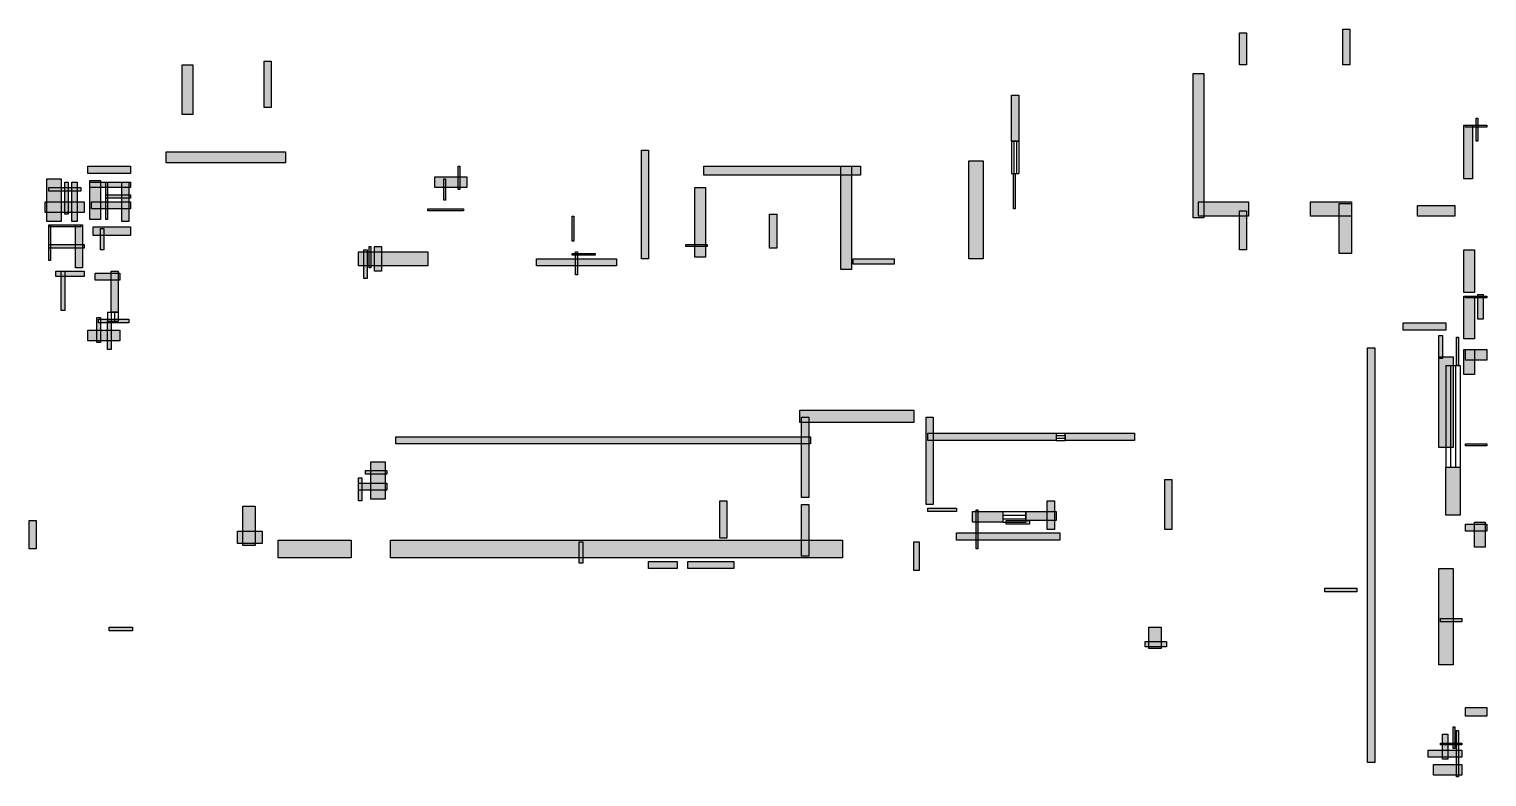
# Model space of a CAD drawing. Header units: millimetres. Extents: x 352 to 7577, y 220 to 7524.
# Drawn here: x 370 to 7577, y 220 to 3916 of the extents above; entities that cross this region are included whole.
import ezdxf

# ---------------------------------------------------------------- set-up
doc = ezdxf.new("R2010")
doc.units = ezdxf.units.MM
doc.layers.add('WALL', color=7, linetype='Continuous')
doc.layers.add('WINDOW', color=5, linetype='Continuous')

msp = doc.modelspace()

# ---------------------------------------------------------------- hatches: boundary and pattern name
at = {"layer": 'WALL'}
h = msp.add_hatch(color=256, dxfattribs=at)
h.dxf.hatch_style = 1
h.paths.add_polyline_path([(6353.6, 3898.4), (6388.8, 3898.4), (6388.8, 3740), (6353.6, 3740)])
h = msp.add_hatch(color=256, dxfattribs=at)
h.dxf.hatch_style = 1
h.paths.add_polyline_path([(6864, 3916), (6899.2, 3916), (6899.2, 3740), (6864, 3740)])
h = msp.add_hatch(color=256, dxfattribs=at)
h.dxf.hatch_style = 1
h.paths.add_polyline_path([(1531.2, 3757.6), (1566.4, 3757.6), (1566.4, 3528.8), (1531.2, 3528.8)])
h = msp.add_hatch(color=256, dxfattribs=at)
h.dxf.hatch_style = 1
h.paths.add_polyline_path([(1126.4, 3740), (1179.2, 3740), (1179.2, 3493.6), (1126.4, 3493.6)])
h = msp.add_hatch(color=256, dxfattribs=at)
h.dxf.hatch_style = 1
h.paths.add_polyline_path([(6124.8, 3696), (6177.6, 3696), (6177.6, 2983.2), (6124.8, 2983.2)])
h = msp.add_hatch(color=256, dxfattribs=at)
h.dxf.hatch_style = 1
h.paths.add_polyline_path([(5227.2, 3590.4), (5262.4, 3590.4), (5262.4, 3361.6), (5227.2, 3361.6)])
h = msp.add_hatch(color=256, dxfattribs=at)
h.dxf.hatch_style = 1
h.paths.add_polyline_path([(7524, 3476), (7532.8, 3476), (7532.8, 3361.6), (7524, 3361.6)])
h = msp.add_hatch(color=256, dxfattribs=at)
h.dxf.hatch_style = 1
h.paths.add_polyline_path([(7462.4, 3440.8), (7506.4, 3440.8), (7506.4, 3176.8), (7462.4, 3176.8)])
h = msp.add_hatch(color=256, dxfattribs=at)
h.dxf.hatch_style = 1
h.paths.add_polyline_path([(7471.2, 3440.8), (7576.8, 3440.8), (7576.8, 3432), (7471.2, 3432)])
h = msp.add_hatch(color=256, dxfattribs=at)
h.dxf.hatch_style = 1
h.paths.add_polyline_path([(3396.8, 3317.6), (3432, 3317.6), (3432, 2780.8), (3396.8, 2780.8)])
h = msp.add_hatch(color=256, dxfattribs=at)
h.dxf.hatch_style = 1
h.paths.add_polyline_path([(1047.2, 3308.8), (1636.8, 3308.8), (1636.8, 3256), (1047.2, 3256)])
h = msp.add_hatch(color=256, dxfattribs=at)
h.dxf.hatch_style = 1
h.paths.add_polyline_path([(5016, 3264.8), (5086.4, 3264.8), (5086.4, 2780.8), (5016, 2780.8)])
h = msp.add_hatch(color=256, dxfattribs=at)
h.dxf.hatch_style = 1
h.paths.add_polyline_path([(457.6, 3176.8), (528, 3176.8), (528, 2965.6), (457.6, 2965.6)])
h = msp.add_hatch(color=256, dxfattribs=at)
h.dxf.hatch_style = 1
h.paths.add_polyline_path([(660, 3238.4), (871.2, 3238.4), (871.2, 3203.2), (660, 3203.2)])
h = msp.add_hatch(color=256, dxfattribs=at)
h.dxf.hatch_style = 1
h.paths.add_polyline_path([(2376, 3185.6), (2534.4, 3185.6), (2534.4, 3132.8), (2376, 3132.8)])
h = msp.add_hatch(color=256, dxfattribs=at)
h.dxf.hatch_style = 1
h.paths.add_polyline_path([(2420, 3176.8), (2428.8, 3176.8), (2428.8, 3071.2), (2420, 3071.2)])
h = msp.add_hatch(color=256, dxfattribs=at)
h.dxf.hatch_style = 1
h.paths.add_polyline_path([(2490.4, 3238.4), (2499.2, 3238.4), (2499.2, 3124), (2490.4, 3124)])
h = msp.add_hatch(color=256, dxfattribs=at)
h.dxf.hatch_style = 1
h.paths.add_polyline_path([(3704.8, 3238.4), (4479.2, 3238.4), (4479.2, 3194.4), (3704.8, 3194.4)])
h = msp.add_hatch(color=256, dxfattribs=at)
h.dxf.hatch_style = 1
h.paths.add_polyline_path([(4382.4, 3238.4), (4435.2, 3238.4), (4435.2, 2728), (4382.4, 2728)])
h = msp.add_hatch(color=256, dxfattribs=at)
h.dxf.hatch_style = 1
h.paths.add_polyline_path([(5236, 3203.2), (5244.8, 3203.2), (5244.8, 3027.2), (5236, 3027.2)])
h = msp.add_hatch(color=256, dxfattribs=at)
h.dxf.hatch_style = 1
h.paths.add_polyline_path([(466.4, 3132.8), (624.8, 3132.8), (624.8, 3115.2), (466.4, 3115.2)])
h = msp.add_hatch(color=256, dxfattribs=at)
h.dxf.hatch_style = 1
h.paths.add_polyline_path([(545.6, 3159.2), (563.2, 3159.2), (563.2, 3000.8), (545.6, 3000.8)])
h = msp.add_hatch(color=256, dxfattribs=at)
h.dxf.hatch_style = 1
h.paths.add_polyline_path([(580.8, 3159.2), (607.2, 3159.2), (607.2, 2965.6), (580.8, 2965.6)])
h = msp.add_hatch(color=256, dxfattribs=at)
h.dxf.hatch_style = 1
h.paths.add_polyline_path([(668.8, 3168), (721.6, 3168), (721.6, 2974.4), (668.8, 2974.4)])
h = msp.add_hatch(color=256, dxfattribs=at)
h.dxf.hatch_style = 1
h.paths.add_polyline_path([(668.8, 3159.2), (871.2, 3159.2), (871.2, 3132.8), (668.8, 3132.8)])
h = msp.add_hatch(color=256, dxfattribs=at)
h.dxf.hatch_style = 1
h.paths.add_polyline_path([(748, 3159.2), (756.8, 3159.2), (756.8, 2974.4), (748, 2974.4)])
h = msp.add_hatch(color=256, dxfattribs=at)
h.dxf.hatch_style = 1
h.paths.add_polyline_path([(827.2, 3159.2), (862.4, 3159.2), (862.4, 2965.6), (827.2, 2965.6)])
h = msp.add_hatch(color=256, dxfattribs=at)
h.dxf.hatch_style = 1
h.paths.add_polyline_path([(3660.8, 3132.8), (3713.6, 3132.8), (3713.6, 2789.6), (3660.8, 2789.6)])
h = msp.add_hatch(color=256, dxfattribs=at)
h.dxf.hatch_style = 1
h.paths.add_polyline_path([(448.8, 3062.4), (642.4, 3062.4), (642.4, 3009.6), (448.8, 3009.6)])
h = msp.add_hatch(color=256, dxfattribs=at)
h.dxf.hatch_style = 1
h.paths.add_polyline_path([(677.6, 3062.4), (871.2, 3062.4), (871.2, 3027.2), (677.6, 3027.2)])
h = msp.add_hatch(color=256, dxfattribs=at)
h.dxf.hatch_style = 1
h.paths.add_polyline_path([(748, 3097.6), (871.2, 3097.6), (871.2, 3080), (748, 3080)])
h = msp.add_hatch(color=256, dxfattribs=at)
h.dxf.hatch_style = 1
h.paths.add_polyline_path([(2340.8, 3027.2), (2516.8, 3027.2), (2516.8, 3018.4), (2340.8, 3018.4)])
h = msp.add_hatch(color=256, dxfattribs=at)
h.dxf.hatch_style = 1
h.paths.add_polyline_path([(6151.2, 3062.4), (6397.6, 3062.4), (6397.6, 2992), (6151.2, 2992)])
h = msp.add_hatch(color=256, dxfattribs=at)
h.dxf.hatch_style = 1
h.paths.add_polyline_path([(6705.6, 3062.4), (6908, 3062.4), (6908, 2992), (6705.6, 2992)])
h = msp.add_hatch(color=256, dxfattribs=at)
h.dxf.hatch_style = 1
h.paths.add_polyline_path([(6846.4, 3053.6), (6908, 3053.6), (6908, 2807.2), (6846.4, 2807.2)])
h = msp.add_hatch(color=256, dxfattribs=at)
h.dxf.hatch_style = 1
h.paths.add_polyline_path([(7233.6, 3044.8), (7418.4, 3044.8), (7418.4, 2992), (7233.6, 2992)])
h = msp.add_hatch(color=256, dxfattribs=at)
h.dxf.hatch_style = 1
h.paths.add_polyline_path([(3053.6, 2992), (3062.4, 2992), (3062.4, 2868.8), (3053.6, 2868.8)])
h = msp.add_hatch(color=256, dxfattribs=at)
h.dxf.hatch_style = 1
h.paths.add_polyline_path([(4030.4, 3000.8), (4065.6, 3000.8), (4065.6, 2833.6), (4030.4, 2833.6)])
h = msp.add_hatch(color=256, dxfattribs=at)
h.dxf.hatch_style = 1
h.paths.add_polyline_path([(6353.6, 3018.4), (6388.8, 3018.4), (6388.8, 2824.8), (6353.6, 2824.8)])
h = msp.add_hatch(color=256, dxfattribs=at)
h.dxf.hatch_style = 1
h.paths.add_polyline_path([(466.4, 2948), (624.8, 2948), (624.8, 2939.2), (466.4, 2939.2)])
h = msp.add_hatch(color=256, dxfattribs=at)
h.dxf.hatch_style = 1
h.paths.add_polyline_path([(466.4, 2948), (475.2, 2948), (475.2, 2772), (466.4, 2772)])
h = msp.add_hatch(color=256, dxfattribs=at)
h.dxf.hatch_style = 1
h.paths.add_polyline_path([(598.4, 2948), (633.6, 2948), (633.6, 2736.8), (598.4, 2736.8)])
h = msp.add_hatch(color=256, dxfattribs=at)
h.dxf.hatch_style = 1
h.paths.add_polyline_path([(686.4, 2939.2), (871.2, 2939.2), (871.2, 2895.2), (686.4, 2895.2)])
h = msp.add_hatch(color=256, dxfattribs=at)
h.dxf.hatch_style = 1
h.paths.add_polyline_path([(721.6, 2930.4), (739.2, 2930.4), (739.2, 2824.8), (721.6, 2824.8)])
h = msp.add_hatch(color=256, dxfattribs=at)
h.dxf.hatch_style = 1
h.paths.add_polyline_path([(466.4, 2851.2), (642.4, 2851.2), (642.4, 2833.6), (466.4, 2833.6)])
h = msp.add_hatch(color=256, dxfattribs=at)
h.dxf.hatch_style = 1
h.paths.add_polyline_path([(1997.6, 2816), (2340.8, 2816), (2340.8, 2745.6), (1997.6, 2745.6)])
h = msp.add_hatch(color=256, dxfattribs=at)
h.dxf.hatch_style = 1
h.paths.add_polyline_path([(2024, 2824.8), (2041.6, 2824.8), (2041.6, 2684), (2024, 2684)])
h = msp.add_hatch(color=256, dxfattribs=at)
h.dxf.hatch_style = 1
h.paths.add_polyline_path([(2050.4, 2842.4), (2059.2, 2842.4), (2059.2, 2736.8), (2050.4, 2736.8)])
h = msp.add_hatch(color=256, dxfattribs=at)
h.dxf.hatch_style = 1
h.paths.add_polyline_path([(2076.8, 2842.4), (2112, 2842.4), (2112, 2719.2), (2076.8, 2719.2)])
h = msp.add_hatch(color=256, dxfattribs=at)
h.dxf.hatch_style = 1
h.paths.add_polyline_path([(3071.2, 2816), (3080, 2816), (3080, 2701.6), (3071.2, 2701.6)])
h = msp.add_hatch(color=256, dxfattribs=at)
h.dxf.hatch_style = 1
h.paths.add_polyline_path([(3616.8, 2851.2), (3722.4, 2851.2), (3722.4, 2842.4), (3616.8, 2842.4)])
h = msp.add_hatch(color=256, dxfattribs=at)
h.dxf.hatch_style = 1
h.paths.add_polyline_path([(7462.4, 2824.8), (7515.2, 2824.8), (7515.2, 2613.6), (7462.4, 2613.6)])
h = msp.add_hatch(color=256, dxfattribs=at)
h.dxf.hatch_style = 1
h.paths.add_polyline_path([(2877.6, 2780.8), (3273.6, 2780.8), (3273.6, 2745.6), (2877.6, 2745.6)])
h = msp.add_hatch(color=256, dxfattribs=at)
h.dxf.hatch_style = 1
h.paths.add_polyline_path([(3053.6, 2807.2), (3168, 2807.2), (3168, 2798.4), (3053.6, 2798.4)])
h = msp.add_hatch(color=256, dxfattribs=at)
h.dxf.hatch_style = 1
h.paths.add_polyline_path([(4444, 2780.8), (4646.4, 2780.8), (4646.4, 2754.4), (4444, 2754.4)])
h = msp.add_hatch(color=256, dxfattribs=at)
h.dxf.hatch_style = 1
h.paths.add_polyline_path([(501.6, 2719.2), (642.4, 2719.2), (642.4, 2692.8), (501.6, 2692.8)])
h = msp.add_hatch(color=256, dxfattribs=at)
h.dxf.hatch_style = 1
h.paths.add_polyline_path([(528, 2719.2), (545.6, 2719.2), (545.6, 2525.6), (528, 2525.6)])
h = msp.add_hatch(color=256, dxfattribs=at)
h.dxf.hatch_style = 1
h.paths.add_polyline_path([(695.2, 2710.4), (818.4, 2710.4), (818.4, 2675.2), (695.2, 2675.2)])
h = msp.add_hatch(color=256, dxfattribs=at)
h.dxf.hatch_style = 1
h.paths.add_polyline_path([(774.4, 2719.2), (809.6, 2719.2), (809.6, 2516.8), (774.4, 2516.8)])
h = msp.add_hatch(color=256, dxfattribs=at)
h.dxf.hatch_style = 1
h.paths.add_polyline_path([(7462.4, 2596), (7515.2, 2596), (7515.2, 2384.8), (7462.4, 2384.8)])
h = msp.add_hatch(color=256, dxfattribs=at)
h.dxf.hatch_style = 1
h.paths.add_polyline_path([(7471.2, 2596), (7576.8, 2596), (7576.8, 2587.2), (7471.2, 2587.2)])
h = msp.add_hatch(color=256, dxfattribs=at)
h.dxf.hatch_style = 1
h.paths.add_polyline_path([(7532.8, 2604.8), (7559.2, 2604.8), (7559.2, 2481.6), (7532.8, 2481.6)])
h = msp.add_hatch(color=256, dxfattribs=at)
h.dxf.hatch_style = 1
h.paths.add_polyline_path([(704, 2490.4), (721.6, 2490.4), (721.6, 2367.2), (704, 2367.2)])
h = msp.add_hatch(color=256, dxfattribs=at)
h.dxf.hatch_style = 1
h.paths.add_polyline_path([(712.8, 2481.6), (862.4, 2481.6), (862.4, 2464), (712.8, 2464)])
h = msp.add_hatch(color=256, dxfattribs=at)
h.dxf.hatch_style = 1
h.paths.add_polyline_path([(756.8, 2472.8), (774.4, 2472.8), (774.4, 2332), (756.8, 2332)])
h = msp.add_hatch(color=256, dxfattribs=at)
h.dxf.hatch_style = 1
h.paths.add_polyline_path([(7163.2, 2464), (7374.4, 2464), (7374.4, 2428.8), (7163.2, 2428.8)])
h = msp.add_hatch(color=256, dxfattribs=at)
h.dxf.hatch_style = 1
h.paths.add_polyline_path([(660, 2428.8), (818.4, 2428.8), (818.4, 2376), (660, 2376)])
h = msp.add_hatch(color=256, dxfattribs=at)
h.dxf.hatch_style = 1
h.paths.add_polyline_path([(7339.2, 2402.4), (7356.8, 2402.4), (7356.8, 2288), (7339.2, 2288)])
h = msp.add_hatch(color=256, dxfattribs=at)
h.dxf.hatch_style = 1
h.paths.add_polyline_path([(7427.2, 2393.6), (7436, 2393.6), (7436, 2252.8), (7427.2, 2252.8)])
h = msp.add_hatch(color=256, dxfattribs=at)
h.dxf.hatch_style = 1
h.paths.add_polyline_path([(6987.2, 2340.8), (7022.4, 2340.8), (7022.4, 290.4), (6987.2, 290.4)])
h = msp.add_hatch(color=256, dxfattribs=at)
h.dxf.hatch_style = 1
h.paths.add_polyline_path([(7462.4, 2332), (7515.2, 2332), (7515.2, 2208.8), (7462.4, 2208.8)])
h = msp.add_hatch(color=256, dxfattribs=at)
h.dxf.hatch_style = 1
h.paths.add_polyline_path([(7471.2, 2332), (7576.8, 2332), (7576.8, 2279.2), (7471.2, 2279.2)])
h = msp.add_hatch(color=256, dxfattribs=at)
h.dxf.hatch_style = 1
h.paths.add_polyline_path([(7339.2, 2296.8), (7409.6, 2296.8), (7409.6, 1848), (7339.2, 1848)])
h = msp.add_hatch(color=256, dxfattribs=at)
h.dxf.hatch_style = 1
h.paths.add_polyline_path([(4180, 2032.8), (4743.2, 2032.8), (4743.2, 1971.2), (4180, 1971.2)])
h = msp.add_hatch(color=256, dxfattribs=at)
h.dxf.hatch_style = 1
h.paths.add_polyline_path([(4188.8, 1997.6), (4224, 1997.6), (4224, 1601.6), (4188.8, 1601.6)])
h = msp.add_hatch(color=256, dxfattribs=at)
h.dxf.hatch_style = 1
h.paths.add_polyline_path([(4804.8, 1997.6), (4840, 1997.6), (4840, 1566.4), (4804.8, 1566.4)])
h = msp.add_hatch(color=256, dxfattribs=at)
h.dxf.hatch_style = 1
h.paths.add_polyline_path([(2182.4, 1900.8), (4232.8, 1900.8), (4232.8, 1865.6), (2182.4, 1865.6)])
h = msp.add_hatch(color=256, dxfattribs=at)
h.dxf.hatch_style = 1
h.paths.add_polyline_path([(4813.6, 1918.4), (5447.2, 1918.4), (5447.2, 1883.2), (4813.6, 1883.2)])
h = msp.add_hatch(color=256, dxfattribs=at)
h.dxf.hatch_style = 1
h.paths.add_polyline_path([(5491.2, 1918.4), (5834.4, 1918.4), (5834.4, 1883.2), (5491.2, 1883.2)])
h = msp.add_hatch(color=256, dxfattribs=at)
h.dxf.hatch_style = 1
h.paths.add_polyline_path([(7471.2, 1865.6), (7576.8, 1865.6), (7576.8, 1856.8), (7471.2, 1856.8)])
h = msp.add_hatch(color=256, dxfattribs=at)
h.dxf.hatch_style = 1
h.paths.add_polyline_path([(2032.8, 1733.6), (2138.4, 1733.6), (2138.4, 1716), (2032.8, 1716)])
h = msp.add_hatch(color=256, dxfattribs=at)
h.dxf.hatch_style = 1
h.paths.add_polyline_path([(2059.2, 1777.6), (2129.6, 1777.6), (2129.6, 1592.8), (2059.2, 1592.8)])
h = msp.add_hatch(color=256, dxfattribs=at)
h.dxf.hatch_style = 1
h.paths.add_polyline_path([(7374.4, 1751.2), (7444.8, 1751.2), (7444.8, 1513.6), (7374.4, 1513.6)])
h = msp.add_hatch(color=256, dxfattribs=at)
h.dxf.hatch_style = 1
h.paths.add_polyline_path([(1997.6, 1698.4), (2015.2, 1698.4), (2015.2, 1584), (1997.6, 1584)])
h = msp.add_hatch(color=256, dxfattribs=at)
h.dxf.hatch_style = 1
h.paths.add_polyline_path([(1997.6, 1672), (2138.4, 1672), (2138.4, 1636.8), (1997.6, 1636.8)])
h = msp.add_hatch(color=256, dxfattribs=at)
h.dxf.hatch_style = 1
h.paths.add_polyline_path([(5984, 1689.6), (6019.2, 1689.6), (6019.2, 1443.2), (5984, 1443.2)])
h = msp.add_hatch(color=256, dxfattribs=at)
h.dxf.hatch_style = 1
h.paths.add_polyline_path([(1425.6, 1557.6), (1487.2, 1557.6), (1487.2, 1364), (1425.6, 1364)])
h = msp.add_hatch(color=256, dxfattribs=at)
h.dxf.hatch_style = 1
h.paths.add_polyline_path([(3784, 1584), (3819.2, 1584), (3819.2, 1399.2), (3784, 1399.2)])
h = msp.add_hatch(color=256, dxfattribs=at)
h.dxf.hatch_style = 1
h.paths.add_polyline_path([(4188.8, 1566.4), (4224, 1566.4), (4224, 1311.2), (4188.8, 1311.2)])
h = msp.add_hatch(color=256, dxfattribs=at)
h.dxf.hatch_style = 1
h.paths.add_polyline_path([(4813.6, 1548.8), (4954.4, 1548.8), (4954.4, 1531.2), (4813.6, 1531.2)])
h = msp.add_hatch(color=256, dxfattribs=at)
h.dxf.hatch_style = 1
h.paths.add_polyline_path([(5033.6, 1531.2), (5183.2, 1531.2), (5183.2, 1478.4), (5033.6, 1478.4)])
h = msp.add_hatch(color=256, dxfattribs=at)
h.dxf.hatch_style = 1
h.paths.add_polyline_path([(5051.2, 1540), (5060, 1540), (5060, 1346.4), (5051.2, 1346.4)])
h = msp.add_hatch(color=256, dxfattribs=at)
h.dxf.hatch_style = 1
h.paths.add_polyline_path([(5297.6, 1531.2), (5447.2, 1531.2), (5447.2, 1487.2), (5297.6, 1487.2)])
h = msp.add_hatch(color=256, dxfattribs=at)
h.dxf.hatch_style = 1
h.paths.add_polyline_path([(5403.2, 1584), (5438.4, 1584), (5438.4, 1443.2), (5403.2, 1443.2)])
h = msp.add_hatch(color=256, dxfattribs=at)
h.dxf.hatch_style = 1
h.paths.add_polyline_path([(369.6, 1487.2), (404.8, 1487.2), (404.8, 1346.4), (369.6, 1346.4)])
h = msp.add_hatch(color=256, dxfattribs=at)
h.dxf.hatch_style = 1
h.paths.add_polyline_path([(5200.8, 1487.2), (5315.2, 1487.2), (5315.2, 1469.6), (5200.8, 1469.6)])
h = msp.add_hatch(color=256, dxfattribs=at)
h.dxf.hatch_style = 1
h.paths.add_polyline_path([(7471.2, 1469.6), (7576.8, 1469.6), (7576.8, 1434.4), (7471.2, 1434.4)])
h = msp.add_hatch(color=256, dxfattribs=at)
h.dxf.hatch_style = 1
h.paths.add_polyline_path([(7515.2, 1478.4), (7568, 1478.4), (7568, 1355.2), (7515.2, 1355.2)])
h = msp.add_hatch(color=256, dxfattribs=at)
h.dxf.hatch_style = 1
h.paths.add_polyline_path([(1399.2, 1434.4), (1522.4, 1434.4), (1522.4, 1372.8), (1399.2, 1372.8)])
h = msp.add_hatch(color=256, dxfattribs=at)
h.dxf.hatch_style = 1
h.paths.add_polyline_path([(1601.6, 1390.4), (1962.4, 1390.4), (1962.4, 1302.4), (1601.6, 1302.4)])
h = msp.add_hatch(color=256, dxfattribs=at)
h.dxf.hatch_style = 1
h.paths.add_polyline_path([(2156, 1390.4), (4391.2, 1390.4), (4391.2, 1302.4), (2156, 1302.4)])
h = msp.add_hatch(color=256, dxfattribs=at)
h.dxf.hatch_style = 1
h.paths.add_polyline_path([(3088.8, 1381.6), (3106.4, 1381.6), (3106.4, 1276), (3088.8, 1276)])
h = msp.add_hatch(color=256, dxfattribs=at)
h.dxf.hatch_style = 1
h.paths.add_polyline_path([(4743.2, 1381.6), (4769.6, 1381.6), (4769.6, 1240.8), (4743.2, 1240.8)])
h = msp.add_hatch(color=256, dxfattribs=at)
h.dxf.hatch_style = 1
h.paths.add_polyline_path([(4954.4, 1425.6), (5464.8, 1425.6), (5464.8, 1390.4), (4954.4, 1390.4)])
h = msp.add_hatch(color=256, dxfattribs=at)
h.dxf.hatch_style = 1
h.paths.add_polyline_path([(3432, 1284.8), (3572.8, 1284.8), (3572.8, 1249.6), (3432, 1249.6)])
h = msp.add_hatch(color=256, dxfattribs=at)
h.dxf.hatch_style = 1
h.paths.add_polyline_path([(3625.6, 1284.8), (3854.4, 1284.8), (3854.4, 1249.6), (3625.6, 1249.6)])
h = msp.add_hatch(color=256, dxfattribs=at)
h.dxf.hatch_style = 1
h.paths.add_polyline_path([(7339.2, 1249.6), (7409.6, 1249.6), (7409.6, 774.4), (7339.2, 774.4)])
h = msp.add_hatch(color=256, dxfattribs=at)
h.dxf.hatch_style = 1
h.paths.add_polyline_path([(6776, 1152.8), (6934.4, 1152.8), (6934.4, 1135.2), (6776, 1135.2)])
h = msp.add_hatch(color=256, dxfattribs=at)
h.dxf.hatch_style = 1
h.paths.add_polyline_path([(765.6, 959.2), (880, 959.2), (880, 941.6), (765.6, 941.6)])
h = msp.add_hatch(color=256, dxfattribs=at)
h.dxf.hatch_style = 1
h.paths.add_polyline_path([(5904.8, 959.2), (5966.4, 959.2), (5966.4, 853.6), (5904.8, 853.6)])
h = msp.add_hatch(color=256, dxfattribs=at)
h.dxf.hatch_style = 1
h.paths.add_polyline_path([(7348, 1003.2), (7453.6, 1003.2), (7453.6, 985.6), (7348, 985.6)])
h = msp.add_hatch(color=256, dxfattribs=at)
h.dxf.hatch_style = 1
h.paths.add_polyline_path([(5887.2, 888.8), (5992.8, 888.8), (5992.8, 862.4), (5887.2, 862.4)])
h = msp.add_hatch(color=256, dxfattribs=at)
h.dxf.hatch_style = 1
h.paths.add_polyline_path([(7471.2, 563.2), (7576.8, 563.2), (7576.8, 519.2), (7471.2, 519.2)])
h = msp.add_hatch(color=256, dxfattribs=at)
h.dxf.hatch_style = 1
h.paths.add_polyline_path([(7409.6, 466.4), (7418.4, 466.4), (7418.4, 360.8), (7409.6, 360.8)])
h = msp.add_hatch(color=256, dxfattribs=at)
h.dxf.hatch_style = 1
h.paths.add_polyline_path([(7427.2, 448.8), (7436, 448.8), (7436, 220), (7427.2, 220)])
h = msp.add_hatch(color=256, dxfattribs=at)
h.dxf.hatch_style = 1
h.paths.add_polyline_path([(7348, 387.2), (7453.6, 387.2), (7453.6, 378.4), (7348, 378.4)])
h = msp.add_hatch(color=256, dxfattribs=at)
h.dxf.hatch_style = 1
h.paths.add_polyline_path([(7356.8, 431.2), (7383.2, 431.2), (7383.2, 308), (7356.8, 308)])
h = msp.add_hatch(color=256, dxfattribs=at)
h.dxf.hatch_style = 1
h.paths.add_polyline_path([(7286.4, 352), (7453.6, 352), (7453.6, 316.8), (7286.4, 316.8)])
h = msp.add_hatch(color=256, dxfattribs=at)
h.dxf.hatch_style = 1
h.paths.add_polyline_path([(7312.8, 281.6), (7453.6, 281.6), (7453.6, 228.8), (7312.8, 228.8)])

# ---------------------------------------------------------------- linework, layer by layer
for points in [[(6353.6, 3898.4), (6388.8, 3898.4), (6388.8, 3740), (6353.6, 3740)], [(6864, 3916), (6899.2, 3916), (6899.2, 3740), (6864, 3740)], [(1531.2, 3757.6), (1566.4, 3757.6), (1566.4, 3528.8), (1531.2, 3528.8)], [(1126.4, 3740), (1179.2, 3740), (1179.2, 3493.6), (1126.4, 3493.6)], [(6124.8, 3696), (6177.6, 3696), (6177.6, 2983.2), (6124.8, 2983.2)], [(5227.2, 3590.4), (5262.4, 3590.4), (5262.4, 3361.6), (5227.2, 3361.6)], [(7524, 3476), (7532.8, 3476), (7532.8, 3361.6), (7524, 3361.6)], [(7462.4, 3440.8), (7506.4, 3440.8), (7506.4, 3176.8), (7462.4, 3176.8)], [(7471.2, 3440.8), (7576.8, 3440.8), (7576.8, 3432), (7471.2, 3432)], [(3396.8, 3317.6), (3432, 3317.6), (3432, 2780.8), (3396.8, 2780.8)], [(1047.2, 3308.8), (1636.8, 3308.8), (1636.8, 3256), (1047.2, 3256)], [(5016, 3264.8), (5086.4, 3264.8), (5086.4, 2780.8), (5016, 2780.8)], [(457.6, 3176.8), (528, 3176.8), (528, 2965.6), (457.6, 2965.6)], [(660, 3238.4), (871.2, 3238.4), (871.2, 3203.2), (660, 3203.2)], [(2376, 3185.6), (2534.4, 3185.6), (2534.4, 3132.8), (2376, 3132.8)], [(2420, 3176.8), (2428.8, 3176.8), (2428.8, 3071.2), (2420, 3071.2)], [(2490.4, 3238.4), (2499.2, 3238.4), (2499.2, 3124), (2490.4, 3124)], [(3704.8, 3238.4), (4479.2, 3238.4), (4479.2, 3194.4), (3704.8, 3194.4)], [(4382.4, 3238.4), (4435.2, 3238.4), (4435.2, 2728), (4382.4, 2728)], [(5236, 3203.2), (5244.8, 3203.2), (5244.8, 3027.2), (5236, 3027.2)], [(466.4, 3132.8), (624.8, 3132.8), (624.8, 3115.2), (466.4, 3115.2)], [(545.6, 3159.2), (563.2, 3159.2), (563.2, 3000.8), (545.6, 3000.8)], [(580.8, 3159.2), (607.2, 3159.2), (607.2, 2965.6), (580.8, 2965.6)], [(668.8, 3168), (721.6, 3168), (721.6, 2974.4), (668.8, 2974.4)], [(668.8, 3159.2), (871.2, 3159.2), (871.2, 3132.8), (668.8, 3132.8)], [(748, 3159.2), (756.8, 3159.2), (756.8, 2974.4), (748, 2974.4)], [(827.2, 3159.2), (862.4, 3159.2), (862.4, 2965.6), (827.2, 2965.6)], [(3660.8, 3132.8), (3713.6, 3132.8), (3713.6, 2789.6), (3660.8, 2789.6)], [(448.8, 3062.4), (642.4, 3062.4), (642.4, 3009.6), (448.8, 3009.6)], [(677.6, 3062.4), (871.2, 3062.4), (871.2, 3027.2), (677.6, 3027.2)], [(748, 3097.6), (871.2, 3097.6), (871.2, 3080), (748, 3080)], [(2340.8, 3027.2), (2516.8, 3027.2), (2516.8, 3018.4), (2340.8, 3018.4)], [(6151.2, 3062.4), (6397.6, 3062.4), (6397.6, 2992), (6151.2, 2992)], [(6705.6, 3062.4), (6908, 3062.4), (6908, 2992), (6705.6, 2992)], [(6846.4, 3053.6), (6908, 3053.6), (6908, 2807.2), (6846.4, 2807.2)], [(7233.6, 3044.8), (7418.4, 3044.8), (7418.4, 2992), (7233.6, 2992)], [(3053.6, 2992), (3062.4, 2992), (3062.4, 2868.8), (3053.6, 2868.8)], [(4030.4, 3000.8), (4065.6, 3000.8), (4065.6, 2833.6), (4030.4, 2833.6)], [(6353.6, 3018.4), (6388.8, 3018.4), (6388.8, 2824.8), (6353.6, 2824.8)], [(466.4, 2948), (624.8, 2948), (624.8, 2939.2), (466.4, 2939.2)], [(466.4, 2948), (475.2, 2948), (475.2, 2772), (466.4, 2772)], [(598.4, 2948), (633.6, 2948), (633.6, 2736.8), (598.4, 2736.8)], [(686.4, 2939.2), (871.2, 2939.2), (871.2, 2895.2), (686.4, 2895.2)], [(721.6, 2930.4), (739.2, 2930.4), (739.2, 2824.8), (721.6, 2824.8)], [(466.4, 2851.2), (642.4, 2851.2), (642.4, 2833.6), (466.4, 2833.6)], [(1997.6, 2816), (2340.8, 2816), (2340.8, 2745.6), (1997.6, 2745.6)], [(2024, 2824.8), (2041.6, 2824.8), (2041.6, 2684), (2024, 2684)], [(2050.4, 2842.4), (2059.2, 2842.4), (2059.2, 2736.8), (2050.4, 2736.8)], [(2076.8, 2842.4), (2112, 2842.4), (2112, 2719.2), (2076.8, 2719.2)], [(3071.2, 2816), (3080, 2816), (3080, 2701.6), (3071.2, 2701.6)], [(3616.8, 2851.2), (3722.4, 2851.2), (3722.4, 2842.4), (3616.8, 2842.4)], [(7462.4, 2824.8), (7515.2, 2824.8), (7515.2, 2613.6), (7462.4, 2613.6)], [(2877.6, 2780.8), (3273.6, 2780.8), (3273.6, 2745.6), (2877.6, 2745.6)], [(3053.6, 2807.2), (3168, 2807.2), (3168, 2798.4), (3053.6, 2798.4)], [(4444, 2780.8), (4646.4, 2780.8), (4646.4, 2754.4), (4444, 2754.4)], [(501.6, 2719.2), (642.4, 2719.2), (642.4, 2692.8), (501.6, 2692.8)], [(528, 2719.2), (545.6, 2719.2), (545.6, 2525.6), (528, 2525.6)], [(695.2, 2710.4), (818.4, 2710.4), (818.4, 2675.2), (695.2, 2675.2)], [(774.4, 2719.2), (809.6, 2719.2), (809.6, 2516.8), (774.4, 2516.8)], [(7462.4, 2596), (7515.2, 2596), (7515.2, 2384.8), (7462.4, 2384.8)], [(7471.2, 2596), (7576.8, 2596), (7576.8, 2587.2), (7471.2, 2587.2)], [(7532.8, 2604.8), (7559.2, 2604.8), (7559.2, 2481.6), (7532.8, 2481.6)], [(704, 2490.4), (721.6, 2490.4), (721.6, 2367.2), (704, 2367.2)], [(712.8, 2481.6), (862.4, 2481.6), (862.4, 2464), (712.8, 2464)], [(756.8, 2472.8), (774.4, 2472.8), (774.4, 2332), (756.8, 2332)], [(7163.2, 2464), (7374.4, 2464), (7374.4, 2428.8), (7163.2, 2428.8)], [(660, 2428.8), (818.4, 2428.8), (818.4, 2376), (660, 2376)], [(7339.2, 2402.4), (7356.8, 2402.4), (7356.8, 2288), (7339.2, 2288)], [(7427.2, 2393.6), (7436, 2393.6), (7436, 2252.8), (7427.2, 2252.8)], [(6987.2, 2340.8), (7022.4, 2340.8), (7022.4, 290.4), (6987.2, 290.4)], [(7462.4, 2332), (7515.2, 2332), (7515.2, 2208.8), (7462.4, 2208.8)], [(7471.2, 2332), (7576.8, 2332), (7576.8, 2279.2), (7471.2, 2279.2)], [(7339.2, 2296.8), (7409.6, 2296.8), (7409.6, 1848), (7339.2, 1848)], [(4180, 2032.8), (4743.2, 2032.8), (4743.2, 1971.2), (4180, 1971.2)], [(4188.8, 1997.6), (4224, 1997.6), (4224, 1601.6), (4188.8, 1601.6)], [(4804.8, 1997.6), (4840, 1997.6), (4840, 1566.4), (4804.8, 1566.4)], [(2182.4, 1900.8), (4232.8, 1900.8), (4232.8, 1865.6), (2182.4, 1865.6)], [(4813.6, 1918.4), (5447.2, 1918.4), (5447.2, 1883.2), (4813.6, 1883.2)], [(5491.2, 1918.4), (5834.4, 1918.4), (5834.4, 1883.2), (5491.2, 1883.2)], [(7471.2, 1865.6), (7576.8, 1865.6), (7576.8, 1856.8), (7471.2, 1856.8)], [(2032.8, 1733.6), (2138.4, 1733.6), (2138.4, 1716), (2032.8, 1716)], [(2059.2, 1777.6), (2129.6, 1777.6), (2129.6, 1592.8), (2059.2, 1592.8)], [(7374.4, 1751.2), (7444.8, 1751.2), (7444.8, 1513.6), (7374.4, 1513.6)], [(1997.6, 1698.4), (2015.2, 1698.4), (2015.2, 1584), (1997.6, 1584)], [(1997.6, 1672), (2138.4, 1672), (2138.4, 1636.8), (1997.6, 1636.8)], [(5984, 1689.6), (6019.2, 1689.6), (6019.2, 1443.2), (5984, 1443.2)], [(1425.6, 1557.6), (1487.2, 1557.6), (1487.2, 1364), (1425.6, 1364)], [(3784, 1584), (3819.2, 1584), (3819.2, 1399.2), (3784, 1399.2)], [(4188.8, 1566.4), (4224, 1566.4), (4224, 1311.2), (4188.8, 1311.2)], [(4813.6, 1548.8), (4954.4, 1548.8), (4954.4, 1531.2), (4813.6, 1531.2)], [(5033.6, 1531.2), (5183.2, 1531.2), (5183.2, 1478.4), (5033.6, 1478.4)], [(5051.2, 1540), (5060, 1540), (5060, 1346.4), (5051.2, 1346.4)], [(5297.6, 1531.2), (5447.2, 1531.2), (5447.2, 1487.2), (5297.6, 1487.2)], [(5403.2, 1584), (5438.4, 1584), (5438.4, 1443.2), (5403.2, 1443.2)], [(369.6, 1487.2), (404.8, 1487.2), (404.8, 1346.4), (369.6, 1346.4)], [(5200.8, 1487.2), (5315.2, 1487.2), (5315.2, 1469.6), (5200.8, 1469.6)], [(7471.2, 1469.6), (7576.8, 1469.6), (7576.8, 1434.4), (7471.2, 1434.4)], [(7515.2, 1478.4), (7568, 1478.4), (7568, 1355.2), (7515.2, 1355.2)], [(1399.2, 1434.4), (1522.4, 1434.4), (1522.4, 1372.8), (1399.2, 1372.8)], [(1601.6, 1390.4), (1962.4, 1390.4), (1962.4, 1302.4), (1601.6, 1302.4)], [(2156, 1390.4), (4391.2, 1390.4), (4391.2, 1302.4), (2156, 1302.4)], [(3088.8, 1381.6), (3106.4, 1381.6), (3106.4, 1276), (3088.8, 1276)], [(4743.2, 1381.6), (4769.6, 1381.6), (4769.6, 1240.8), (4743.2, 1240.8)], [(4954.4, 1425.6), (5464.8, 1425.6), (5464.8, 1390.4), (4954.4, 1390.4)], [(3432, 1284.8), (3572.8, 1284.8), (3572.8, 1249.6), (3432, 1249.6)], [(3625.6, 1284.8), (3854.4, 1284.8), (3854.4, 1249.6), (3625.6, 1249.6)], [(7339.2, 1249.6), (7409.6, 1249.6), (7409.6, 774.4), (7339.2, 774.4)], [(6776, 1152.8), (6934.4, 1152.8), (6934.4, 1135.2), (6776, 1135.2)], [(765.6, 959.2), (880, 959.2), (880, 941.6), (765.6, 941.6)], [(5904.8, 959.2), (5966.4, 959.2), (5966.4, 853.6), (5904.8, 853.6)], [(7348, 1003.2), (7453.6, 1003.2), (7453.6, 985.6), (7348, 985.6)], [(5887.2, 888.8), (5992.8, 888.8), (5992.8, 862.4), (5887.2, 862.4)], [(7471.2, 563.2), (7576.8, 563.2), (7576.8, 519.2), (7471.2, 519.2)], [(7409.6, 466.4), (7418.4, 466.4), (7418.4, 360.8), (7409.6, 360.8)], [(7427.2, 448.8), (7436, 448.8), (7436, 220), (7427.2, 220)], [(7348, 387.2), (7453.6, 387.2), (7453.6, 378.4), (7348, 378.4)], [(7356.8, 431.2), (7383.2, 431.2), (7383.2, 308), (7356.8, 308)], [(7286.4, 352), (7453.6, 352), (7453.6, 316.8), (7286.4, 316.8)], [(7312.8, 281.6), (7453.6, 281.6), (7453.6, 228.8), (7312.8, 228.8)]]:
    msp.add_lwpolyline(points, close=True, dxfattribs=at)
at = {"layer": 'WINDOW'}
for p, q in [((5227.2, 3361.6), (5227.2, 3203.2)), ((5227.2, 3361.6), (5262.4, 3361.6)), ((5238.9, 3361.6), (5238.9, 3203.2)), ((5250.7, 3361.6), (5250.7, 3203.2)), ((5262.4, 3361.6), (5262.4, 3203.2)), ((5227.2, 3203.2), (5262.4, 3203.2)), ((756.8, 2516.8), (756.8, 2472.8)), ((756.8, 2516.8), (809.6, 2516.8)), ((756.8, 2472.8), (809.6, 2472.8)), ((774.4, 2516.8), (774.4, 2472.8)), ((792, 2516.8), (792, 2472.8)), ((809.6, 2516.8), (809.6, 2472.8)), ((7374.4, 2252.8), (7374.4, 1751.2)), ((7374.4, 2252.8), (7444.8, 2252.8)), ((7397.9, 2252.8), (7397.9, 1751.2)), ((7421.3, 2252.8), (7421.3, 1751.2)), ((7444.8, 2252.8), (7444.8, 1751.2)), ((5447.2, 1918.4), (5491.2, 1918.4)), ((5447.2, 1918.4), (5447.2, 1883.2)), ((5447.2, 1906.7), (5491.2, 1906.7)), ((5447.2, 1894.9), (5491.2, 1894.9)), ((5447.2, 1883.2), (5491.2, 1883.2)), ((5491.2, 1918.4), (5491.2, 1883.2)), ((7374.4, 1751.2), (7444.8, 1751.2)), ((5183.2, 1531.2), (5297.6, 1531.2)), ((5183.2, 1531.2), (5183.2, 1478.4)), ((5183.2, 1513.6), (5297.6, 1513.6)), ((5297.6, 1531.2), (5297.6, 1478.4)), ((5183.2, 1496), (5297.6, 1496)), ((5183.2, 1478.4), (5297.6, 1478.4))]:
    msp.add_line(p, q, dxfattribs=at)

doc.saveas('drawing.dxf')
